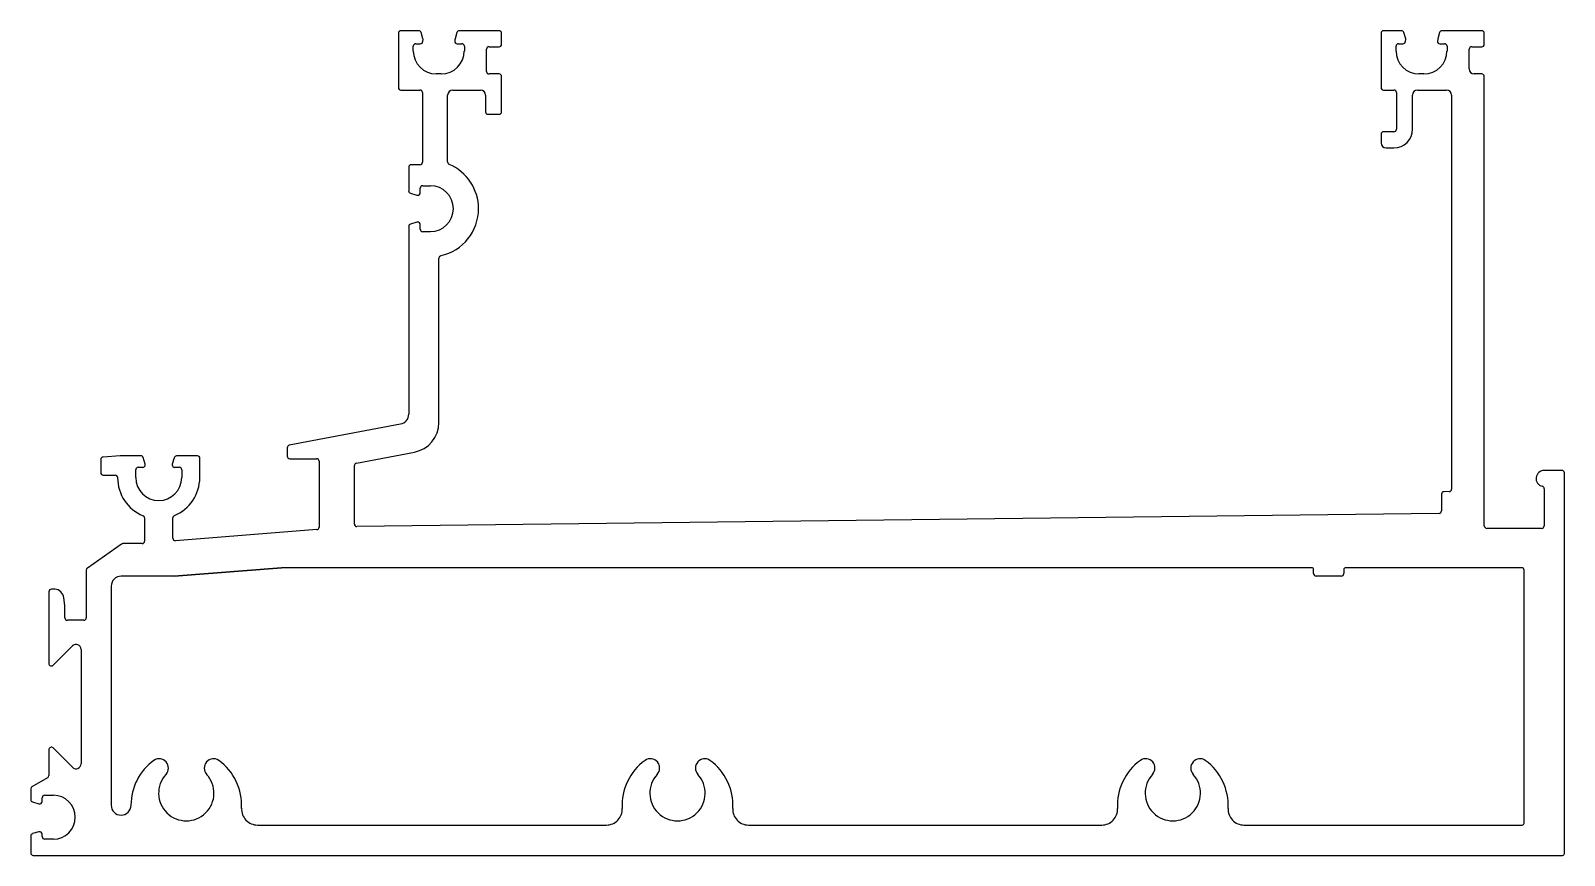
# Model space of a CAD drawing. Extents: x -79 to 73, y 3 to 85.
import ezdxf

# ---------------------------------------------------------------- set-up
doc = ezdxf.new("R2010")
doc.units = 0
doc.layers.add('CLIP', color=4, linetype='CONTINUOUS')

msp = doc.modelspace()

# ---------------------------------------------------------------- linework, layer by layer
at = {"layer": 'CLIP', "color": 7}
for p, q in [((-42.94, 84.63), (-42.94, 79.23)), ((-40.93, 84.88), (-42.69, 84.88)), ((-40.5, 84.06), (-40.68, 84.7)), ((-40.51, 83.83), (-40.49, 83.99)), ((-37.32, 83.99), (-37.34, 83.83)), ((-37.13, 84.7), (-37.31, 84.06)), ((-32.94, 84.88), (-36.89, 84.88)), ((-32.69, 83.53), (-32.69, 84.63)), ((54.71, 84.63), (54.71, 79.23)), ((56.72, 84.88), (54.96, 84.88)), ((57.15, 84.06), (56.97, 84.7)), ((57.14, 83.83), (57.16, 83.99)), ((60.33, 83.99), (60.31, 83.83)), ((60.52, 84.7), (60.34, 84.06)), ((64.71, 84.88), (60.76, 84.88)), ((64.96, 83.53), (64.96, 84.63)), ((-41.46, 82.86), (-41.46, 83.33)), ((-41.21, 83.58), (-40.77, 83.58)), ((-37.09, 83.58), (-36.64, 83.58)), ((-36.39, 83.33), (-36.39, 82.86)), ((-34.19, 80.83), (-34.19, 83.03)), ((-33.94, 83.28), (-32.94, 83.28)), ((56.19, 82.86), (56.19, 83.33)), ((56.44, 83.58), (56.88, 83.58)), ((60.56, 83.58), (61.01, 83.58)), ((61.26, 83.33), (61.26, 82.86)), ((63.46, 81.08), (63.46, 83.03)), ((63.71, 83.28), (64.71, 83.28)), ((-38.68, 80.58), (-39.18, 80.58)), ((-32.94, 80.58), (-33.94, 80.58)), ((-32.69, 76.83), (-32.69, 80.33)), ((58.97, 80.58), (58.47, 80.58)), ((64.71, 80.58), (63.96, 80.58)), ((64.96, 35.7), (64.96, 80.33)), ((-42.69, 78.98), (-40.8, 78.98)), ((-40.55, 78.73), (-40.55, 71.81)), ((-38.05, 71.84), (-38.05, 78.48)), ((-37.55, 78.98), (-34.79, 78.98)), ((-34.29, 78.48), (-34.29, 76.83)), ((54.96, 78.98), (55.98, 78.98)), ((56.23, 78.73), (56.23, 75.09)), ((57.83, 75.09), (57.83, 78.48)), ((58.33, 78.98), (61.21, 78.98)), ((61.71, 78.48), (61.71, 39.35)), ((-34.04, 76.58), (-32.94, 76.58)), ((55.98, 74.84), (54.96, 74.84)), ((54.71, 74.59), (54.71, 73.74)), ((55.21, 73.24), (55.98, 73.24)), ((-41.92, 71.31), (-41.92, 68.97)), ((-40.8, 71.56), (-41.67, 71.56)), ((-41.74, 68.73), (-41.1, 68.54)), ((-40.78, 68.79), (-40.78, 69.23)), ((-40.53, 69.48), (-39.76, 69.48)), ((-41.1, 65.86), (-41.74, 65.67)), ((-40.78, 65.16), (-40.78, 65.61)), ((-41.92, 65.43), (-41.92, 46.8)), ((-39.76, 64.91), (-40.53, 64.91)), ((-38.92, 45.97), (-38.92, 62.28)), ((-42.73, 45.81), (-53.79, 43.7)), ((-53.99, 43.46), (-53.99, 42.62)), ((-47.11, 41.92), (-41.36, 43.02)), ((-72.52, 42.28), (-72.52, 40.98)), ((-70.59, 42.65), (-72.29, 42.53)), ((-68.53, 42.65), (-70.59, 42.65)), ((-69.04, 40.49), (-69.04, 41.26)), ((-68.79, 41.51), (-68.35, 41.51)), ((-68.1, 41.83), (-68.29, 42.47)), ((-65.23, 42.46), (-65.41, 41.83)), ((-65.17, 41.51), (-64.72, 41.51)), ((-62.92, 42.65), (-64.99, 42.65)), ((-64.47, 41.26), (-64.47, 40.49)), ((-62.67, 40.49), (-62.67, 42.4)), ((-53.74, 42.37), (-51.07, 42.37)), ((-50.82, 42.12), (-50.82, 35.57)), ((-47.32, 35.88), (-47.32, 41.68)), ((72.67, 41.2), (70.92, 41.2)), ((-72.27, 40.73), (-71.09, 40.73)), ((72.92, 3.17), (72.92, 40.95)), ((60.71, 38.84), (60.71, 37.19)), ((61.46, 39.1), (60.96, 39.09)), ((70.91, 39.38), (70.91, 35.7)), ((60.46, 36.94), (-47.06, 35.63)), ((-68.16, 36.48), (-68.16, 34.18)), ((-65.36, 34.47), (-65.36, 36.48)), ((-51.05, 35.32), (-65.09, 34.22)), ((70.66, 35.45), (65.21, 35.45)), ((-70.46, 33.89), (-73.85, 31.51)), ((-68.41, 33.93), (-70.32, 33.93)), ((-73.96, 31.31), (-73.96, 26.57)), ((-65.23, 30.7), (-70.48, 30.7)), ((-65.21, 30.7), (-54.55, 31.54)), ((-54.55, 31.54), (-65.21, 30.7)), ((47.8, 31.54), (-54.53, 31.54)), ((48, 30.95), (48, 31.34)), ((50.75, 30.7), (48.25, 30.7)), ((51, 31.34), (51, 30.95)), ((68.67, 31.54), (51.2, 31.54)), ((68.92, 6.17), (68.92, 31.29)), ((-77.68, 29.16), (-77.68, 22.03)), ((-77.09, 29.41), (-77.43, 29.41)), ((-71.48, 29.7), (-71.48, 7.95)), ((-76.09, 27.78), (-76.19, 28.56)), ((-76.09, 26.57), (-76.09, 27.78)), ((-74.21, 26.32), (-75.84, 26.32)), ((-77.26, 21.86), (-75.34, 23.78)), ((-74.48, 23.42), (-74.48, 12.07)), ((-77.68, 13.46), (-77.68, 10.9)), ((-75.34, 11.72), (-77.26, 13.64)), ((-77.81, 10.68), (-79.36, 9.78)), ((-79.48, 9.57), (-79.48, 8.51)), ((-79.3, 8.27), (-78.67, 8.08)), ((-78.34, 8.33), (-78.34, 8.69)), ((-78.09, 8.94), (-77.23, 8.94)), ((-79.48, 4.88), (-79.48, 3.22)), ((-78.67, 5.31), (-79.3, 5.13)), ((-78.34, 4.83), (-78.34, 5.06)), ((-77.23, 4.58), (-78.09, 4.58)), ((-56.95, 5.97), (-22.27, 5.97)), ((-8.15, 5.97), (26.95, 5.97)), ((41.08, 5.97), (68.72, 5.97)), ((-79.23, 2.97), (72.72, 2.97))]:
    msp.add_line(p, q, dxfattribs=at)
for centre, radius, start, end in [((-42.69, 84.63), 0.25, 90, 180), ((-40.93, 84.62), 0.254, 16.1443, 90), ((-40.77, 83.83), 0.254, 270, 0), ((-40.74, 83.99), 0.25, 360, 16.1443), ((-37.09, 83.83), 0.254, 180, 270), ((-37.07, 83.99), 0.25, 163.8557, 180), ((-36.89, 84.63), 0.25, 90, 163.8557), ((-32.94, 84.63), 0.25, 0, 90), ((54.96, 84.63), 0.25, 90, 180), ((56.72, 84.62), 0.254, 16.1443, 90), ((56.88, 83.83), 0.254, 270, 360), ((56.91, 83.99), 0.25, 360, 16.1443), ((60.56, 83.83), 0.254, 180, 270), ((60.58, 83.99), 0.25, 163.8557, 180), ((60.76, 84.63), 0.25, 90, 163.8557), ((64.71, 84.63), 0.25, 0, 90), ((-41.21, 83.33), 0.25, 90, 180), ((-39.18, 82.86), 2.28, 180, 270), ((-38.68, 82.86), 2.28, 270, 360), ((-36.64, 83.33), 0.25, 360, 90), ((-33.94, 83.03), 0.25, 90, 180), ((-32.94, 83.53), 0.25, 270, 0), ((56.44, 83.33), 0.25, 90, 180), ((58.47, 82.86), 2.28, 180, 270), ((58.97, 82.86), 2.28, 270, 360), ((61.01, 83.33), 0.25, 360, 90), ((63.71, 83.03), 0.25, 90, 180), ((64.71, 83.53), 0.25, 270, 0), ((-33.94, 80.83), 0.25, 180, 270), ((63.96, 81.08), 0.5, 180, 270), ((-32.94, 80.33), 0.25, 0, 90), ((64.71, 80.33), 0.25, 0, 90), ((-42.69, 79.23), 0.25, 180, 270), ((-40.8, 78.73), 0.25, 0, 90), ((-37.55, 78.48), 0.5, 90, 180), ((-34.79, 78.48), 0.5, 0, 90), ((54.96, 79.23), 0.25, 180, 270), ((55.98, 78.73), 0.25, 0, 90), ((58.33, 78.48), 0.5, 90, 180), ((61.21, 78.48), 0.5, 0, 90), ((-34.04, 76.83), 0.25, 180, 270), ((-32.94, 76.83), 0.25, 270, 0), ((54.96, 74.59), 0.25, 90, 180), ((55.98, 75.09), 0.25, 270, 0), ((55.98, 75.09), 1.85, 270, 0), ((55.21, 73.74), 0.5, 180, 270), ((-40.8, 71.81), 0.25, 270, 0), ((-37.8, 71.84), 0.25, 180, 247.0693), ((-41.67, 71.31), 0.25, 90, 180), ((-39.76, 67.2), 4.78, 0, 67.0693), ((-41.67, 68.97), 0.254, 180, 253.8557), ((-41.03, 68.79), 0.254, 270, 0), ((-40.53, 69.23), 0.25, 90, 180), ((-39.76, 67.2), 2.28, 0, 90), ((-41.03, 68.79), 0.254, 253.8557, 270), ((-39.76, 67.2), 2.28, 270, 0), ((-39.76, 67.2), 4.78, 282.5609, 0), ((-41.67, 65.43), 0.254, 106.1443, 180), ((-41.03, 65.61), 0.254, 90, 106.1443), ((-41.03, 65.61), 0.254, 360, 90), ((-40.53, 65.16), 0.25, 180, 270), ((-38.67, 62.28), 0.25, 102.5609, 180), ((-42.92, 46.8), 1, 280.8067, 0), ((-41.92, 45.97), 3, 280.8067, 0), ((-53.74, 43.46), 0.25, 100.8067, 180), ((-72.27, 42.28), 0.25, 93.8581, 180), ((-68.79, 41.26), 0.25, 90, 180), ((-68.53, 42.4), 0.25, 16.1443, 90), ((-68.35, 41.76), 0.254, 270, 0), ((-68.35, 41.76), 0.254, 0, 16.1443), ((-65.17, 41.76), 0.254, 163.8557, 180), ((-65.17, 41.76), 0.254, 180, 270), ((-64.99, 42.39), 0.254, 90, 163.8557), ((-64.72, 41.26), 0.25, 360, 90), ((-62.92, 42.4), 0.25, 0, 90), ((-53.74, 42.62), 0.25, 180, 270), ((-51.07, 42.12), 0.25, 0, 90), ((-47.07, 41.68), 0.25, 100.8067, 180), ((70.91, 40.4), 0.8, 89.2629, 256.223), ((72.67, 40.95), 0.25, 0, 90), ((-72.27, 40.98), 0.25, 180, 270), ((-71.09, 40.48), 0.25, 0.1112, 90), ((-66.76, 40.49), 4.09, 180.1112, 247.6277), ((-66.76, 40.49), 2.28, 180, 270), ((-66.76, 40.49), 2.28, 270, 360), ((-66.76, 40.49), 4.08, 292.3723, 360), ((60.96, 38.84), 0.25, 90.707, 180), ((61.46, 39.35), 0.25, 270.707, 360), ((70.66, 39.38), 0.25, 360, 76.223), ((-68.41, 36.48), 0.25, 360, 67.6277), ((-65.11, 36.48), 0.25, 112.3723, 180), ((60.46, 37.19), 0.25, 270.6983, 360), ((-51.07, 35.57), 0.25, 274.4624, 360), ((-47.07, 35.88), 0.25, 180, 270.6918), ((65.21, 35.7), 0.25, 180, 270), ((70.66, 35.7), 0.25, 270, 0), ((-70.32, 33.68), 0.25, 90, 125), ((-68.41, 34.18), 0.25, 270, 0), ((-65.11, 34.47), 0.25, 180, 274.4624), ((-73.71, 31.31), 0.25, 125, 180), ((-70.48, 29.7), 1, 90, 180), ((-65.23, 30.95), 0.25, 270, 274.4624), ((-65.23, 30.95), 0.25, 270, 274.4624), ((-54.53, 31.29), 0.25, 90, 94.4624), ((-54.53, 31.29), 0.25, 90, 94.4624), ((47.8, 31.34), 0.2, 0, 90), ((48.25, 30.95), 0.25, 180, 270), ((50.75, 30.95), 0.25, 270, 0), ((51.2, 31.34), 0.2, 90, 180), ((68.67, 31.29), 0.25, 0, 90), ((-77.43, 29.16), 0.25, 90, 180), ((-77.18, 28.42), 1, 7.9842, 84.7126), ((-75.84, 26.57), 0.25, 180, 270), ((-74.21, 26.57), 0.25, 270, 0), ((-74.98, 23.42), 0.5, 360, 135), ((-77.43, 22.03), 0.25, 180, 315), ((-77.43, 13.46), 0.25, 45, 180), ((-64.02, 7.95), 5.5, 125.8932, 180), ((-66.72, 11.64), 0.926, 317.584, 124.1072), ((-61.31, 11.64), 0.926, 55.8928, 222.416), ((-64.02, 7.95), 5.5, 356.7572, 54.1068), ((-15.21, 7.95), 5.5, 125.8932, 183.2428), ((-17.91, 11.64), 0.926, 317.584, 124.1072), ((-12.5, 11.64), 0.926, 55.8928, 222.416), ((-15.21, 7.95), 5.5, 356.7572, 54.1068), ((34.01, 7.95), 5.5, 125.8932, 183.2428), ((31.31, 11.64), 0.926, 317.584, 124.1072), ((36.72, 11.64), 0.926, 55.8928, 222.416), ((34.01, 7.95), 5.5, 356.7572, 54.1068), ((-77.93, 10.9), 0.25, 300, 360), ((-74.98, 12.07), 0.5, 225, 0), ((-64.02, 9.15), 2.75, 137.3187, 42.6813), ((-15.21, 9.15), 2.75, 137.3187, 42.6813), ((34.01, 9.15), 2.75, 137.3187, 42.6813), ((-79.23, 9.57), 0.25, 120, 180), ((-79.23, 8.51), 0.25, 180, 253.8557), ((-78.6, 8.33), 0.254, 253.8557, 0), ((-78.09, 8.69), 0.25, 90, 180), ((-77.23, 6.76), 2.18, 270, 90), ((-70.5, 7.95), 0.985, 180, 360), ((-56.95, 7.55), 1.57, 176.7572, 270), ((-22.27, 7.55), 1.57, 270, 3.2428), ((-8.15, 7.55), 1.57, 176.7572, 270), ((26.95, 7.55), 1.57, 270, 3.2428), ((41.08, 7.55), 1.57, 176.7572, 270), ((68.72, 6.17), 0.2, 270, 360), ((-79.23, 4.88), 0.254, 106.1443, 180), ((-78.6, 5.06), 0.254, 0, 106.1443), ((-78.09, 4.83), 0.25, 180, 270), ((-79.23, 3.22), 0.25, 180, 270), ((72.72, 3.17), 0.2, 270, 0)]:
    msp.add_arc(centre, radius, start, end, dxfattribs=at)

doc.saveas('drawing.dxf')
